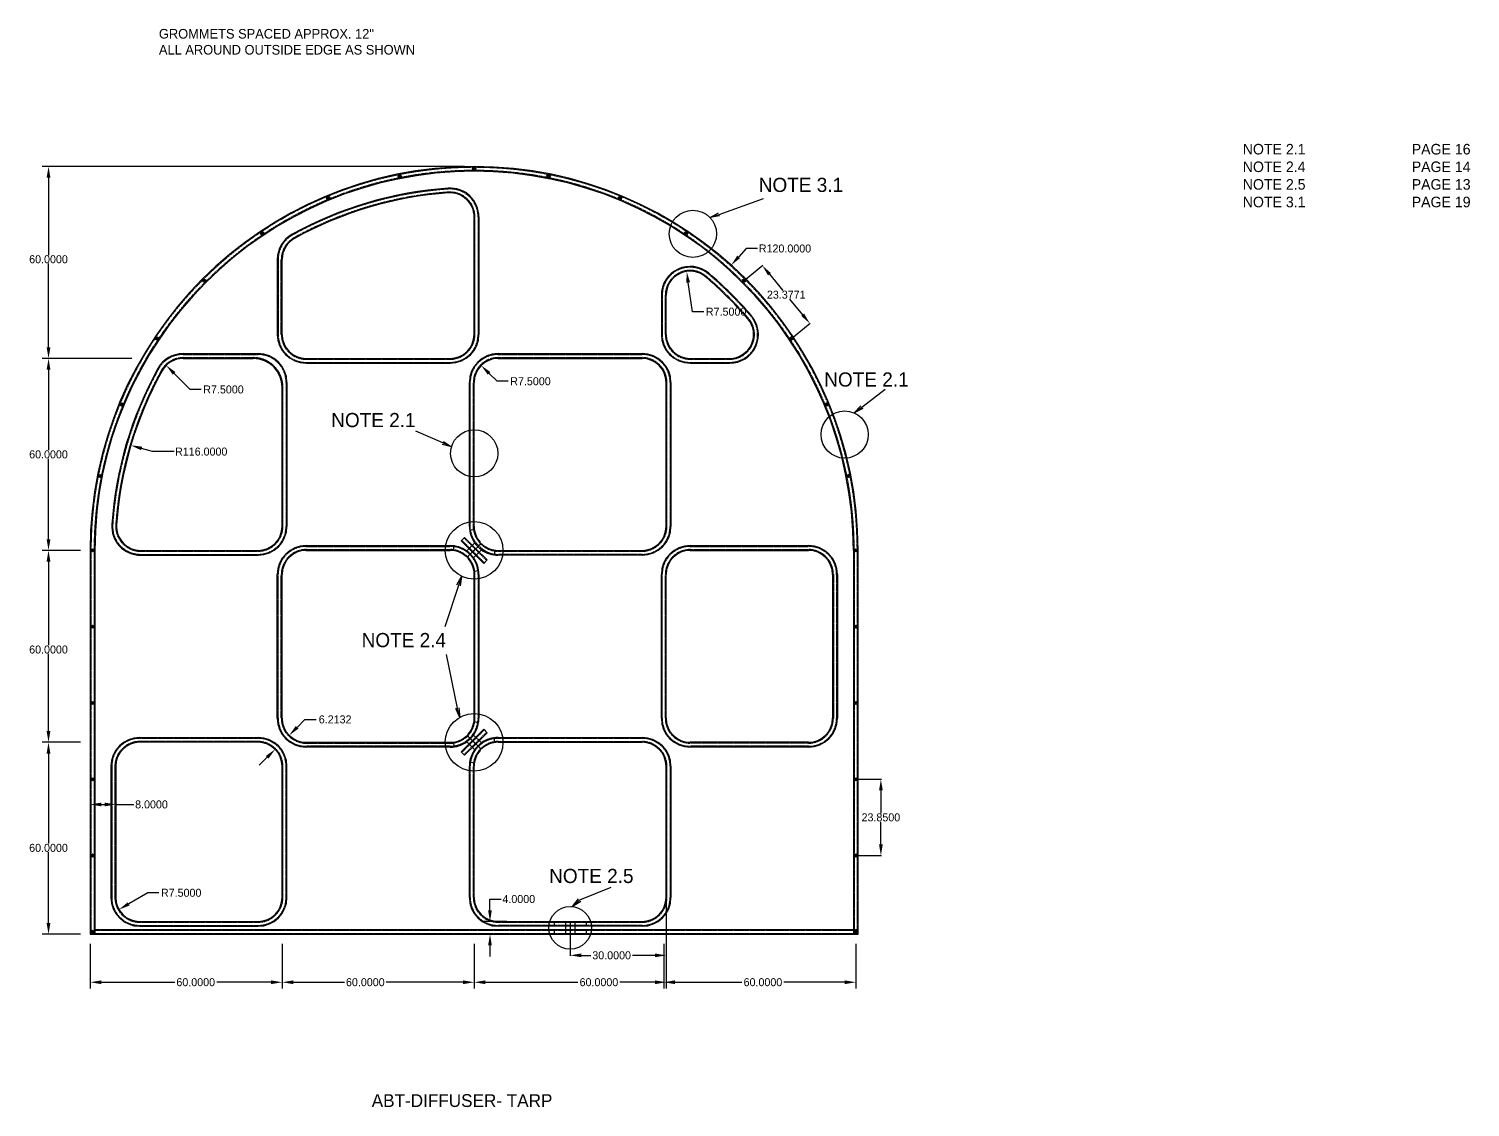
# Model space of a CAD drawing. Header units: inches. Extents: x -1914 to 19746, y -1697 to -663.
# Drawn here: x 2902.4 to 3352.8, y -1584.3 to -1247.2 of the extents above; entities that cross this region are included whole.
import ezdxf

# ---------------------------------------------------------------- set-up
doc = ezdxf.new("R2010")
doc.units = ezdxf.units.IN
doc.header["$MEASUREMENT"] = 0
doc.linetypes.add('HIDDEN', pattern=[0.375, 0.25, -0.125])
for name, color, linetype in [('DIMENSION', 7, 'Continuous'), ('GROMMET', 7, 'Continuous'), ('STECH', 7, 'HIDDEN'), ('TEXT', 7, 'Continuous'), ('Title Block', 7, 'Continuous'), ('WEBB', 5, 'Continuous')]:
    doc.layers.add(name, color=color, linetype=linetype)
doc.dimstyles.get("Standard").update_dxf_attribs({"dimtxt": 3.5, "dimasz": 3.5, "dimexe": 0.18, "dimexo": 0.0625, "dimgap": 0.09, "dimtad": 0, "dimtih": 1, "dimtoh": 1, "dimdec": 4, "dimzin": 0, "dimdsep": 46, "dimtxsty": 'Standard', "dimcen": 0.09, "dimadec": 0, "dimazin": 0, "dimtfac": 1, "dimtdec": 4, "dimtofl": 0, "dimtmove": 0, "dimatfit": 3, "dimfxl": 0, "dimtolj": 1, "dimtzin": 0, "dimarcsym": 0})

# ---------------------------------------------------------------- blocks, each defined once
blk = doc.blocks.new('*D69')
at = {"layer": 'DEFPOINTS', "color": 0}
for p in [(2908.52, -1410.28), (2921.52, -1410.28), (2921.52, -1470.28)]:
    blk.add_point(p, dxfattribs=at)
at = {"layer": 'DIMENSION', "color": 0, "lineweight": -2}
for p, q in [((2918.52, -1410.28), (2906.52, -1410.28)), ((2908.52, -1413.78), (2908.52, -1439.94)), ((2908.52, -1466.78), (2908.52, -1442.62)), ((2918.52, -1470.28), (2906.52, -1470.28))]:
    blk.add_line(p, q, dxfattribs=at)
at = {"layer": 'DIMENSION', "color": 0}
for points in [[(2907.94, -1413.78), (2909.11, -1413.78), (2908.52, -1410.28)], [(2907.94, -1466.78), (2909.11, -1466.78), (2908.52, -1470.28)]]:
    blk.add_solid(points, dxfattribs=at)
at = {"layer": 'DIMENSION', "color": 0, "insert": (2908.52, -1441.28), "char_height": 2.5, "attachment_point": 5}
blk.add_mtext('\\A1;60.0000', dxfattribs=at)
blk = doc.blocks.new('*D71')
at = {"layer": 'DEFPOINTS', "color": 0}
for p in [(2981.52, -1530.28), (3041.52, -1530.28), (3041.52, -1545.28)]:
    blk.add_point(p, dxfattribs=at)
at = {"layer": 'DIMENSION', "color": 0, "lineweight": -2}
for p, q in [((2981.52, -1533.28), (2981.52, -1547.28)), ((3041.52, -1533.28), (3041.52, -1547.28)), ((2985.02, -1545.28), (3000.97, -1545.28)), ((3038.02, -1545.28), (3014.07, -1545.28))]:
    blk.add_line(p, q, dxfattribs=at)
at = {"layer": 'DIMENSION', "color": 0}
for points in [[(2985.02, -1544.69), (2985.02, -1545.86), (2981.52, -1545.28)], [(3038.02, -1544.69), (3038.02, -1545.86), (3041.52, -1545.28)]]:
    blk.add_solid(points, dxfattribs=at)
at = {"layer": 'DIMENSION', "color": 0, "insert": (3007.52, -1545.28), "char_height": 2.5, "attachment_point": 5}
blk.add_mtext('\\A1;60.0000', dxfattribs=at)
blk = doc.blocks.new('*D73')
at = {"layer": 'DEFPOINTS', "color": 0}
for p in [(2908.52, -1470.28), (2921.52, -1470.28), (2921.52, -1530.28)]:
    blk.add_point(p, dxfattribs=at)
at = {"layer": 'DIMENSION', "color": 0, "lineweight": -2}
for p, q in [((2918.52, -1470.28), (2906.52, -1470.28)), ((2908.52, -1473.78), (2908.52, -1501.94)), ((2908.52, -1526.78), (2908.52, -1504.62)), ((2918.52, -1530.28), (2906.52, -1530.28))]:
    blk.add_line(p, q, dxfattribs=at)
at = {"layer": 'DIMENSION', "color": 0}
for points in [[(2907.94, -1473.78), (2909.11, -1473.78), (2908.52, -1470.28)], [(2907.94, -1526.78), (2909.11, -1526.78), (2908.52, -1530.28)]]:
    blk.add_solid(points, dxfattribs=at)
at = {"layer": 'DIMENSION', "color": 0, "insert": (2908.52, -1503.28), "char_height": 2.5, "attachment_point": 5}
blk.add_mtext('\\A1;60.0000', dxfattribs=at)
blk = doc.blocks.new('*D74')
at = {"layer": 'DEFPOINTS', "color": 0}
for p in [(2921.52, -1530.28), (2981.52, -1530.28), (2981.52, -1545.28)]:
    blk.add_point(p, dxfattribs=at)
at = {"layer": 'DIMENSION', "color": 0, "lineweight": -2}
for p, q in [((2921.52, -1533.28), (2921.52, -1547.28)), ((2981.52, -1533.28), (2981.52, -1547.28)), ((2925.02, -1545.28), (2947.97, -1545.28)), ((2978.02, -1545.28), (2961.07, -1545.28))]:
    blk.add_line(p, q, dxfattribs=at)
at = {"layer": 'DIMENSION', "color": 0}
for points in [[(2925.02, -1544.69), (2925.02, -1545.86), (2921.52, -1545.28)], [(2978.02, -1544.69), (2978.02, -1545.86), (2981.52, -1545.28)]]:
    blk.add_solid(points, dxfattribs=at)
at = {"layer": 'DIMENSION', "color": 0, "insert": (2954.52, -1545.28), "char_height": 2.5, "attachment_point": 5}
blk.add_mtext('\\A1;60.0000', dxfattribs=at)
blk = doc.blocks.new('*D75')
at = {"layer": 'DEFPOINTS', "color": 0}
for p in [(2937.02, -1518.78), (2930.54, -1522.55)]:
    blk.add_point(p, dxfattribs=at)
at = {"layer": 'DIMENSION', "color": 0, "lineweight": -2}
for p, q in [((2939.52, -1517.32), (2933.57, -1520.79)), ((2943.02, -1517.32), (2939.52, -1517.32))]:
    blk.add_line(p, q, dxfattribs=at)
at = {"layer": 'DIMENSION', "color": 0}
blk.add_solid([(2933.27, -1520.29), (2933.86, -1521.3), (2930.54, -1522.55)], dxfattribs=at)
at = {"layer": 'DIMENSION', "color": 0, "insert": (2949.98, -1517.32), "char_height": 2.5, "attachment_point": 5}
blk.add_mtext('\\A1;R7.5000', dxfattribs=at)
blk = doc.blocks.new('*D76')
at = {"layer": 'DEFPOINTS', "color": 0}
for p in [(2921.52, -1489.7), (2929.52, -1489.7), (2929.52, -1489.7)]:
    blk.add_point(p, dxfattribs=at)
at = {"layer": 'DIMENSION', "color": 0, "lineweight": -2}
for p, q in [((2921.52, -1486.7), (2921.52, -1487.7)), ((2925.02, -1489.7), (2926.02, -1489.7)), ((2929.52, -1486.7), (2929.52, -1487.7)), ((2929.52, -1489.7), (2935.19, -1489.7))]:
    blk.add_line(p, q, dxfattribs=at)
at = {"layer": 'DIMENSION', "color": 0}
for points in [[(2925.02, -1489.12), (2925.02, -1490.29), (2921.52, -1489.7)], [(2926.02, -1489.12), (2926.02, -1490.29), (2929.52, -1489.7)]]:
    blk.add_solid(points, dxfattribs=at)
at = {"layer": 'DIMENSION', "color": 0, "insert": (2940.7, -1489.7), "char_height": 2.5, "attachment_point": 5}
blk.add_mtext('\\A1;8.0000', dxfattribs=at)
blk = doc.blocks.new('*D78')
at = {"layer": 'DEFPOINTS', "color": 0}
for p in [(3100.77, -1530.28), (3160.77, -1530.28), (3160.77, -1545.28)]:
    blk.add_point(p, dxfattribs=at)
at = {"layer": 'DIMENSION', "color": 0, "lineweight": -2}
for p, q in [((3100.77, -1533.28), (3100.77, -1547.28)), ((3160.77, -1533.28), (3160.77, -1547.28)), ((3104.27, -1545.28), (3125.22, -1545.28)), ((3157.27, -1545.28), (3138.32, -1545.28))]:
    blk.add_line(p, q, dxfattribs=at)
at = {"layer": 'DIMENSION', "color": 0}
for points in [[(3104.27, -1544.69), (3104.27, -1545.86), (3100.77, -1545.28)], [(3157.27, -1544.69), (3157.27, -1545.86), (3160.77, -1545.28)]]:
    blk.add_solid(points, dxfattribs=at)
at = {"layer": 'DIMENSION', "color": 0, "insert": (3131.77, -1545.28), "char_height": 2.5, "attachment_point": 5}
blk.add_mtext('\\A1;60.0000', dxfattribs=at)
blk = doc.blocks.new('*D79')
at = {"layer": 'DEFPOINTS', "color": 0}
for p in [(3054.75, -1526.28), (3046.48, -1530.28), (3054.75, -1530.28)]:
    blk.add_point(p, dxfattribs=at)
at = {"layer": 'DIMENSION', "color": 0, "lineweight": -2}
for p, q in [((3046.48, -1522.78), (3046.48, -1519.28)), ((3046.48, -1519.28), (3049.98, -1519.28)), ((3051.75, -1526.28), (3044.48, -1526.28)), ((3051.75, -1530.28), (3044.48, -1530.28)), ((3046.48, -1533.78), (3046.48, -1537.28))]:
    blk.add_line(p, q, dxfattribs=at)
at = {"layer": 'DIMENSION', "color": 0}
for points in [[(3045.89, -1522.78), (3047.06, -1522.78), (3046.48, -1526.28)], [(3045.89, -1533.78), (3047.06, -1533.78), (3046.48, -1530.28)]]:
    blk.add_solid(points, dxfattribs=at)
at = {"layer": 'DIMENSION', "color": 0, "insert": (3055.48, -1519.28), "char_height": 2.5, "attachment_point": 5}
blk.add_mtext('\\A1;4.0000', dxfattribs=at)
blk = doc.blocks.new('*D80')
at = {"layer": 'DEFPOINTS', "color": 0}
for p in [(3041.52, -1530.28), (3101.52, -1530.28), (3101.52, -1545.28)]:
    blk.add_point(p, dxfattribs=at)
at = {"layer": 'DIMENSION', "color": 0, "lineweight": -2}
for p, q in [((3041.52, -1533.28), (3041.52, -1547.28)), ((3101.52, -1533.28), (3101.52, -1547.28)), ((3045.02, -1545.28), (3073.97, -1545.28)), ((3098.02, -1545.28), (3087.07, -1545.28))]:
    blk.add_line(p, q, dxfattribs=at)
at = {"layer": 'DIMENSION', "color": 0}
for points in [[(3045.02, -1544.69), (3045.02, -1545.86), (3041.52, -1545.28)], [(3098.02, -1544.69), (3098.02, -1545.86), (3101.52, -1545.28)]]:
    blk.add_solid(points, dxfattribs=at)
at = {"layer": 'DIMENSION', "color": 0, "insert": (3080.52, -1545.28), "char_height": 2.5, "attachment_point": 5}
blk.add_mtext('\\A1;60.0000', dxfattribs=at)
blk = doc.blocks.new('*D81')
at = {"layer": 'DEFPOINTS', "color": 0}
for p in [(2908.52, -1290.28), (3041.52, -1290.28), (2937.6, -1350.28)]:
    blk.add_point(p, dxfattribs=at)
at = {"layer": 'DIMENSION', "color": 0, "lineweight": -2}
for p, q in [((3038.52, -1290.28), (2906.52, -1290.28)), ((2908.52, -1293.78), (2908.52, -1317.94)), ((2908.52, -1346.78), (2908.52, -1320.62)), ((2934.6, -1350.28), (2906.52, -1350.28))]:
    blk.add_line(p, q, dxfattribs=at)
at = {"layer": 'DIMENSION', "color": 0}
for points in [[(2907.94, -1293.78), (2909.11, -1293.78), (2908.52, -1290.28)], [(2907.94, -1346.78), (2909.11, -1346.78), (2908.52, -1350.28)]]:
    blk.add_solid(points, dxfattribs=at)
at = {"layer": 'DIMENSION', "color": 0, "insert": (2908.52, -1319.28), "char_height": 2.5, "attachment_point": 5}
blk.add_mtext('\\A1;60.0000', dxfattribs=at)
blk = doc.blocks.new('*D82')
at = {"layer": 'DEFPOINTS', "color": 0}
for p in [(2908.52, -1350.28), (2937.6, -1350.28), (2921.52, -1410.28)]:
    blk.add_point(p, dxfattribs=at)
at = {"layer": 'DIMENSION', "color": 0, "lineweight": -2}
for p, q in [((2934.6, -1350.28), (2906.52, -1350.28)), ((2908.52, -1353.78), (2908.52, -1378.94)), ((2908.52, -1406.78), (2908.52, -1381.62)), ((2918.52, -1410.28), (2906.52, -1410.28))]:
    blk.add_line(p, q, dxfattribs=at)
at = {"layer": 'DIMENSION', "color": 0}
for points in [[(2907.94, -1353.78), (2909.11, -1353.78), (2908.52, -1350.28)], [(2907.94, -1406.78), (2909.11, -1406.78), (2908.52, -1410.28)]]:
    blk.add_solid(points, dxfattribs=at)
at = {"layer": 'DIMENSION', "color": 0, "insert": (2908.52, -1380.28), "char_height": 2.5, "attachment_point": 5}
blk.add_mtext('\\A1;60.0000', dxfattribs=at)
blk = doc.blocks.new('*D83')
at = {"layer": 'DEFPOINTS', "color": 0}
for p in [(2945.3, -1352.44), (2950.57, -1357.78)]:
    blk.add_point(p, dxfattribs=at)
at = {"layer": 'DIMENSION', "color": 0, "lineweight": -2}
for p, q in [((2952.74, -1359.98), (2947.76, -1354.93)), ((2956.24, -1359.98), (2952.74, -1359.98))]:
    blk.add_line(p, q, dxfattribs=at)
at = {"layer": 'DIMENSION', "color": 0}
blk.add_solid([(2948.18, -1354.52), (2947.35, -1355.34), (2945.3, -1352.44)], dxfattribs=at)
at = {"layer": 'DIMENSION', "color": 0, "insert": (2963.2, -1359.98), "char_height": 2.5, "attachment_point": 5}
blk.add_mtext('\\A1;R7.5000', dxfattribs=at)
blk = doc.blocks.new('*D84')
at = {"layer": 'DEFPOINTS', "color": 0}
for p in [(3107.92, -1323.08), (3109.02, -1330.5)]:
    blk.add_point(p, dxfattribs=at)
at = {"layer": 'DIMENSION', "color": 0, "lineweight": -2}
for p, q in [((3109.79, -1335.67), (3108.44, -1326.55)), ((3113.29, -1335.67), (3109.79, -1335.67))]:
    blk.add_line(p, q, dxfattribs=at)
at = {"layer": 'DIMENSION', "color": 0}
blk.add_solid([(3109.01, -1326.46), (3107.86, -1326.63), (3107.92, -1323.08)], dxfattribs=at)
at = {"layer": 'DIMENSION', "color": 0, "insert": (3120.26, -1335.67), "char_height": 2.5, "attachment_point": 5}
blk.add_mtext('\\A1;R7.5000', dxfattribs=at)
blk = doc.blocks.new('*D61')
at = {"layer": 'DEFPOINTS', "color": 0}
for p in [(3121.84, -1321.12), (3041.52, -1410.28)]:
    blk.add_point(p, dxfattribs=at)
at = {"layer": 'DIMENSION', "color": 0, "lineweight": -2}
for p, q in [((3126.53, -1315.92), (3124.19, -1318.52)), ((3130.03, -1315.92), (3126.53, -1315.92)), ((3041.43, -1410.28), (3041.61, -1410.28)), ((3041.52, -1410.37), (3041.52, -1410.19))]:
    blk.add_line(p, q, dxfattribs=at)
at = {"layer": 'DIMENSION', "color": 0}
blk.add_solid([(3123.75, -1318.13), (3124.62, -1318.91), (3121.84, -1321.12)], dxfattribs=at)
at = {"layer": 'DIMENSION', "color": 0, "insert": (3138.66, -1315.92), "char_height": 2.5, "attachment_point": 5}
blk.add_mtext('\\A1;R120.0000', dxfattribs=at)
blk = doc.blocks.new('_OPEN')
at = {"color": 0, "linetype": 'ByBlock'}
for p, q in [((-1, 0.17), (0, 0)), ((0, 0), (-1, -0.17)), ((0, 0), (-1, 0))]:
    blk.add_line(p, q, dxfattribs=at)
blk = doc.blocks.new('*D63')
at = {"layer": 'DEFPOINTS', "color": 0}
for p in [(3043.72, -1352.47), (3049.02, -1357.78)]:
    blk.add_point(p, dxfattribs=at)
at = {"layer": 'TEXT', "color": 0, "lineweight": -2}
for p, q in [((3048.67, -1357.42), (3046.19, -1354.95)), ((3052.17, -1357.42), (3048.67, -1357.42))]:
    blk.add_line(p, q, dxfattribs=at)
at = {"layer": 'TEXT', "color": 0}
blk.add_solid([(3046.61, -1354.54), (3045.78, -1355.36), (3043.72, -1352.47)], dxfattribs=at)
at = {"layer": 'TEXT', "color": 0, "insert": (3059.13, -1357.42), "char_height": 2.5, "attachment_point": 5}
blk.add_mtext('\\A1;R7.5000', dxfattribs=at)
blk = doc.blocks.new('*D65')
at = {"layer": 'DEFPOINTS', "color": 0}
for p in [(3101.52, -1505.87), (3071.52, -1529.55), (3071.52, -1536.87)]:
    blk.add_point(p, dxfattribs=at)
at = {"layer": 'TEXT', "color": 0, "lineweight": -2}
for p, q in [((3101.52, -1505.93), (3101.52, -1537.05)), ((3071.52, -1529.61), (3071.52, -1537.05)), ((3075.02, -1536.87), (3077.94, -1536.87)), ((3098.02, -1536.87), (3091.04, -1536.87))]:
    blk.add_line(p, q, dxfattribs=at)
at = {"layer": 'TEXT', "color": 0}
for points in [[(3075.02, -1536.28), (3075.02, -1537.45), (3071.52, -1536.87)], [(3098.02, -1536.28), (3098.02, -1537.45), (3101.52, -1536.87)]]:
    blk.add_solid(points, dxfattribs=at)
at = {"layer": 'TEXT', "color": 0, "insert": (3084.49, -1536.87), "char_height": 2.5, "attachment_point": 5}
blk.add_mtext('\\A1;30.0000', dxfattribs=at)
blk = doc.blocks.new('*D113')
at = {"layer": 'DEFPOINTS', "color": 0}
for p in [(3160.77, -1481.83), (3160.77, -1505.68), (3168.63, -1505.68)]:
    blk.add_point(p, dxfattribs=at)
at = {"layer": 'DIMENSION', "color": 0, "lineweight": -2}
for p, q in [((3160.84, -1481.83), (3168.81, -1481.83)), ((3168.63, -1485.33), (3168.63, -1492.41)), ((3168.63, -1502.18), (3168.63, -1495.09)), ((3160.84, -1505.68), (3168.81, -1505.68))]:
    blk.add_line(p, q, dxfattribs=at)
at = {"layer": 'DIMENSION', "color": 0}
for points in [[(3168.05, -1485.33), (3169.22, -1485.33), (3168.63, -1481.83)], [(3168.05, -1502.18), (3169.22, -1502.18), (3168.63, -1505.68)]]:
    blk.add_solid(points, dxfattribs=at)
at = {"layer": 'DIMENSION', "color": 0, "insert": (3168.63, -1493.75), "char_height": 2.5, "attachment_point": 5}
blk.add_mtext('\\A1;23.8500', dxfattribs=at)
blk = doc.blocks.new('*D114')
at = {"layer": 'DEFPOINTS', "color": 0}
for p in [(3125.85, -1325.95), (3146.41, -1339.32), (3140.68, -1344.03)]:
    blk.add_point(p, dxfattribs=at)
at = {"layer": 'DIMENSION', "color": 0, "lineweight": -2}
for p, q in [((3125.89, -1325.92), (3131.72, -1321.13)), ((3133.8, -1323.95), (3137.96, -1329.02)), ((3144.19, -1336.61), (3140.16, -1331.7)), ((3140.72, -1343.99), (3146.55, -1339.2))]:
    blk.add_line(p, q, dxfattribs=at)
at = {"layer": 'DIMENSION', "color": 0}
for points in [[(3134.25, -1323.58), (3133.35, -1324.32), (3131.58, -1321.25)], [(3144.64, -1336.24), (3143.74, -1336.98), (3146.41, -1339.32)]]:
    blk.add_solid(points, dxfattribs=at)
at = {"layer": 'DIMENSION', "color": 0, "insert": (3139.06, -1330.36), "char_height": 2.5, "attachment_point": 5}
blk.add_mtext('\\A1;23.3771', dxfattribs=at)
blk = doc.blocks.new('*D121')
at = {"layer": 'DEFPOINTS', "color": 0}
for p in [(2983.72, -1468.08), (2983.72, -1468.08), (2979.33, -1472.47)]:
    blk.add_point(p, dxfattribs=at)
at = {"layer": 'TEXT', "color": 0, "lineweight": -2}
for p, q in [((2986.19, -1465.61), (2988.67, -1463.13)), ((2988.67, -1463.13), (2992.17, -1463.13)), ((2983.68, -1468.04), (2983.59, -1467.95)), ((2979.37, -1472.52), (2979.45, -1472.6)), ((2976.85, -1474.95), (2974.38, -1477.42))]:
    blk.add_line(p, q, dxfattribs=at)
at = {"layer": 'TEXT', "color": 0}
for points in [[(2985.78, -1465.19), (2986.61, -1466.02), (2983.72, -1468.08)], [(2976.44, -1474.54), (2977.26, -1475.36), (2979.33, -1472.47)]]:
    blk.add_solid(points, dxfattribs=at)
at = {"layer": 'TEXT', "color": 0, "insert": (2998.09, -1463.13), "char_height": 2.5, "attachment_point": 5}
blk.add_mtext('\\A1;6.2132', dxfattribs=at)
blk = doc.blocks.new('*D122')
at = {"layer": 'DEFPOINTS', "color": 0}
for p in [(2934.27, -1377.43), (3045.52, -1410.28)]:
    blk.add_point(p, dxfattribs=at)
at = {"layer": 'TEXT', "color": 0, "lineweight": -2}
for p, q in [((2940.99, -1379.41), (2937.63, -1378.42)), ((2947.82, -1379.41), (2940.99, -1379.41))]:
    blk.add_line(p, q, dxfattribs=at)
at = {"layer": 'TEXT', "color": 0}
blk.add_solid([(2937.79, -1377.86), (2937.46, -1378.98), (2934.27, -1377.43)], dxfattribs=at)
at = {"layer": 'TEXT', "color": 0, "insert": (2956.24, -1379.41), "char_height": 2.5, "attachment_point": 5}
blk.add_mtext('\\A1;R116.0000', dxfattribs=at)

msp = doc.modelspace()

# ---------------------------------------------------------------- linework, layer by layer
at = {"layer": 'GROMMET'}
for centre, radius in [((3041.52304, -1291.02738), 0.5), ((3041.52304, -1291.02738), 0.25), ((3018.25852, -1293.31873), 0.5), ((3018.25852, -1293.31873), 0.25), ((3064.78756, -1293.31873), 0.5), ((3064.78756, -1293.31873), 0.25), ((2995.88804, -1300.10474), 0.5), ((2995.88804, -1300.10474), 0.25), ((3087.15804, -1300.10474), 0.5), ((3087.15804, -1300.10474), 0.25), ((2975.27129, -1311.12463), 0.5), ((3107.77479, -1311.12463), 0.5), ((2975.27129, -1311.12463), 0.25), ((3107.77479, -1311.12463), 0.25), ((2957.20055, -1325.95489), 0.5), ((2957.20055, -1325.95489), 0.25), ((3125.84552, -1325.95489), 0.5), ((3125.84552, -1325.95489), 0.25), ((2942.37029, -1344.02563), 0.5), ((2942.37029, -1344.02563), 0.25), ((3140.67579, -1344.02563), 0.5), ((3140.67579, -1344.02563), 0.25), ((2931.3504, -1364.64238), 0.5), ((2931.3504, -1364.64238), 0.25), ((3151.69567, -1364.64238), 0.5), ((3151.69567, -1364.64238), 0.25), ((2924.56439, -1387.01286), 0.5), ((2924.56439, -1387.01286), 0.25), ((3158.48168, -1387.01286), 0.5), ((3158.48168, -1387.01286), 0.25), ((2922.27304, -1410.27738), 0.5), ((2922.27304, -1410.27738), 0.25), ((2922.27304, -1410.27738), 0.25), ((3160.77304, -1410.27738), 0.5), ((3160.77304, -1410.27738), 0.25), ((2922.27304, -1434.12738), 0.5), ((2922.27304, -1434.12738), 0.25), ((3160.77304, -1434.12738), 0.5), ((3160.77304, -1434.12738), 0.25), ((2922.27304, -1457.97738), 0.5), ((2922.27304, -1457.97738), 0.25), ((3160.77304, -1457.97738), 0.5), ((3160.77304, -1457.97738), 0.25), ((2922.27304, -1481.82738), 0.5), ((2922.27304, -1481.82738), 0.25), ((3160.77304, -1481.82738), 0.5), ((3160.77304, -1481.82738), 0.25), ((2922.27304, -1505.67738), 0.5), ((2922.27304, -1505.67738), 0.25), ((3160.77304, -1505.67738), 0.5), ((3160.77304, -1505.67738), 0.25), ((2922.27304, -1529.52738), 0.5), ((2922.27304, -1529.52738), 0.25), ((3160.77304, -1529.52738), 0.5), ((3160.77304, -1529.52738), 0.5), ((3160.77304, -1529.52738), 0.25)]:
    msp.add_circle(centre, radius, dxfattribs=at)
at = {"layer": 'STECH', "ltscale": 0.035}
for p, q in [((3041.77304, -1342.77738), (3041.77304, -1306.0369)), ((3042.77304, -1306.0369), (3042.77304, -1342.77738)), ((2980.27304, -1319.32476), (2980.27304, -1342.77738)), ((2981.27304, -1342.77738), (2981.27304, -1319.32476)), ((3100.27304, -1330.50264), (3100.27304, -1342.77738)), ((3101.27304, -1342.77738), (3101.27304, -1330.50264)), ((2950.57042, -1349.02738), (2974.02304, -1349.02738)), ((2950.57042, -1350.02738), (2972.52304, -1350.02738)), ((2989.02304, -1350.52738), (3034.02304, -1350.52738)), ((3049.02304, -1349.02738), (3094.02304, -1349.02738)), ((3049.02304, -1350.02738), (3094.02304, -1350.02738)), ((3109.02304, -1350.52738), (3121.36373, -1350.52738)), ((2989.02304, -1351.52738), (3034.02304, -1351.52738)), ((3109.02304, -1351.52738), (3121.36373, -1351.52738)), ((2981.77304, -1402.77738), (2981.77304, -1359.27738)), ((2982.77304, -1357.77738), (2982.77304, -1402.77738)), ((3040.27304, -1404.00613), (3040.27304, -1357.77738)), ((3041.27304, -1403.82874), (3041.27304, -1357.77738)), ((3101.77304, -1402.77738), (3101.77304, -1357.77738)), ((3102.77304, -1357.77738), (3102.77304, -1402.77738)), ((2989.02304, -1409.02738), (3034.02304, -1409.02738)), ((3041.16955, -1410.63099), (3037.6353, -1407.09418)), ((3041.87653, -1409.92376), (3038.34228, -1406.38694)), ((3109.02304, -1409.02738), (3146.02304, -1409.02738)), ((2921.77304, -1410.27738), (2921.77304, -1530.27738)), ((2922.77304, -1410.27738), (2922.77304, -1530.27738)), ((2937.28256, -1410.52738), (2974.02304, -1410.52738)), ((2937.28256, -1411.52738), (2974.02304, -1411.52738)), ((2989.02304, -1410.02738), (3034.02304, -1410.02738)), ((3041.16942, -1410.63087), (3044.70624, -1414.16512)), ((3041.87665, -1409.92389), (3045.41347, -1413.45814)), ((3049.02304, -1410.52738), (3094.02304, -1410.52738)), ((3094.02304, -1411.52738), (3049.02304, -1411.52738)), ((3109.02304, -1410.02738), (3146.02304, -1410.02738)), ((3160.27304, -1410.27738), (3160.27304, -1530.27738)), ((3161.27304, -1530.27738), (3161.27304, -1410.27738)), ((2980.27304, -1462.77738), (2980.27304, -1417.77738)), ((2981.27304, -1462.77738), (2981.27304, -1417.77738)), ((3041.77304, -1462.77738), (3041.77304, -1417.77738)), ((3042.77304, -1417.77738), (3042.77304, -1462.77738)), ((3100.27304, -1462.77738), (3100.27304, -1417.77738)), ((3101.27304, -1462.77738), (3101.27304, -1417.77738)), ((3153.77304, -1417.77738), (3153.77304, -1462.77738)), ((3154.77304, -1417.77738), (3154.77304, -1462.77738)), ((3041.16955, -1469.92376), (3044.7038, -1466.38694)), ((3041.87653, -1470.63099), (3045.41078, -1467.09418)), ((2937.02304, -1469.02738), (2974.02304, -1469.02738)), ((2974.02304, -1470.02738), (2937.02304, -1470.02738)), ((2989.02304, -1470.52738), (3034.02304, -1470.52738)), ((3034.02304, -1471.52738), (2989.02304, -1471.52738)), ((3041.16942, -1469.92389), (3037.6326, -1473.45814)), ((3041.87665, -1470.63087), (3038.33984, -1474.16512)), ((3049.02304, -1469.02738), (3094.02304, -1469.02738)), ((3049.02304, -1470.02738), (3094.02304, -1470.02738)), ((3146.02304, -1470.52738), (3109.02304, -1470.52738)), ((3146.02304, -1471.52738), (3109.02304, -1471.52738)), ((2928.27304, -1477.77738), (2928.27304, -1518.77738)), ((2929.27304, -1477.77738), (2929.27304, -1518.77738)), ((2981.77304, -1518.77738), (2981.77304, -1477.77738)), ((2982.77304, -1518.77738), (2982.77304, -1477.77738)), ((3040.27304, -1518.77738), (3040.27304, -1477.77738)), ((3041.27304, -1518.77738), (3041.27304, -1477.77738)), ((3101.77304, -1518.77738), (3101.77304, -1477.77738)), ((3102.77304, -1477.77738), (3102.77304, -1518.77738)), ((2937.02304, -1526.52738), (2974.02304, -1526.52738)), ((3049.02304, -1526.52738), (3094.02304, -1526.52738)), ((2921.52304, -1530.02738), (3041.52304, -1530.02738)), ((2923.02304, -1529.02738), (3041.52304, -1529.02738)), ((2937.02304, -1527.52738), (2974.02304, -1527.52738)), ((3041.52304, -1529.02738), (3161.52304, -1529.02738)), ((3041.52304, -1530.02738), (3161.52304, -1530.02738)), ((3094.02304, -1527.52738), (3049.02304, -1527.52738))]:
    msp.add_line(p, q, dxfattribs=at)
for centre, radius, start, end in [((3041.52304, -1410.27738), 119.75, 0, 180), ((3041.52304, -1410.27738), 118.75, 0, 180), ((3041.52304, -1414.27738), 117.25, 93.9636986, 118.9385277), ((3041.52304, -1414.27738), 116.25, 93.9636986, 118.9385277), ((3034.02304, -1306.0369), 8.75, 0, 93.9636986), ((3034.02304, -1306.0369), 7.75, 0, 93.9636986), ((2989.02304, -1319.32476), 8.75, 118.9385277, 180), ((2989.02304, -1319.32476), 7.75, 118.9385277, 180), ((3109.02304, -1330.50264), 8.75, 49.7542008, 180), ((3109.02304, -1330.50264), 7.75, 49.7542008, 180), ((3038.92466, -1413.3185), 117.25, 40.5528056, 49.7542008), ((3038.92466, -1413.3185), 116.25, 40.5528056, 49.7542008), ((3121.36373, -1342.77738), 8.75, 270, 40.5528056), ((3121.36373, -1342.77738), 7.75, 270, 40.5528056), ((2989.02304, -1342.77738), 8.75, 180, 270), ((2989.02304, -1342.77738), 7.75, 180, 270), ((3034.02304, -1342.77738), 8.75, 270, 0), ((3034.02304, -1342.77738), 7.75, 270, 0), ((3109.02304, -1342.77738), 8.75, 180, 270), ((3109.02304, -1342.77738), 7.75, 180, 270), ((2950.57042, -1357.77738), 8.75, 90, 151.0614723), ((2950.57042, -1357.77738), 7.75, 90, 151.0614723), ((2972.52304, -1359.27738), 9.25, 0, 90), ((2974.02304, -1357.77738), 8.75, 0, 90), ((3049.02304, -1357.77738), 8.75, 90, 180), ((3049.02304, -1357.77738), 7.75, 90, 180), ((3094.02304, -1357.77738), 8.75, 0, 90), ((3094.02304, -1357.77738), 7.75, 0, 90), ((3045.52304, -1410.27738), 117.25, 151.0614723, 176.0363014), ((3045.52304, -1410.27738), 116.25, 151.0614723, 176.0363014), ((2937.28256, -1402.77738), 8.75, 176.0363014, 270), ((2937.28256, -1402.77738), 7.75, 176.0363014, 270), ((2974.02304, -1402.77738), 7.75, 270, 0), ((2974.02304, -1402.77738), 8.75, 270, 0), ((3047.79022, -1402.9839), 7.5, 187.7113981, 230.5802218), ((3048.77647, -1402.81868), 7.5, 187.7113981, 225.4483239), ((3094.02304, -1402.77738), 8.75, 270, 0), ((3094.02304, -1402.77738), 7.75, 270, 0), ((2989.02304, -1417.77738), 8.75, 90, 180), ((3034.02304, -1417.77738), 8.75, 82.0336461, 90), ((3034.02304, -1417.77738), 8.75, 45, 82.0336461), ((3048.81651, -1404.0102), 7.5, 219.4197782, 262.2886019), ((3048.98173, -1403.02394), 7.5, 224.5516761, 262.2886019), ((3109.02304, -1417.77738), 8.75, 90, 180), ((3146.02304, -1417.77738), 8.75, 0, 90), ((2989.02304, -1417.77738), 7.75, 90, 180), ((3034.02304, -1417.77738), 7.75, 82.2243965, 90), ((3034.02304, -1417.77738), 7.75, 45.4320767, 82.2243965), ((3034.02304, -1417.77738), 7.75, 7.7756035, 44.5679233), ((3034.02304, -1417.77738), 8.75, 7.9663539, 45), ((3049.02304, -1402.77738), 8.75, 262.1064583, 270), ((3049.02304, -1402.77738), 7.75, 262.2474717, 270), ((3109.02304, -1417.77738), 7.75, 90, 180), ((3146.02304, -1417.77738), 7.75, 0, 90), ((3034.02304, -1417.77738), 7.75, 0, 7.7756035), ((3034.02304, -1417.77738), 8.75, 0, 7.9663539), ((2989.02304, -1462.77738), 8.75, 180, 270), ((2989.02304, -1462.77738), 7.75, 180, 270), ((3034.02304, -1462.77738), 7.75, 352.2305622, 0), ((3034.02304, -1462.77738), 8.75, 352.0315818, 0), ((3109.02304, -1462.77738), 8.75, 180, 270), ((3109.02304, -1462.77738), 7.75, 180, 270), ((3146.02304, -1462.77738), 8.75, 270, 0), ((3146.02304, -1462.77738), 7.75, 270, 0), ((3032.95663, -1462.41361), 8.85832, 318.0661032, 350.8316767), ((3033.4155, -1462.37068), 9.41291, 315.8644474, 350.092297), ((2937.02304, -1477.77738), 8.75, 90, 180), ((2937.02304, -1477.77738), 7.75, 90, 180), ((2974.02304, -1477.77738), 8.75, 0, 90), ((2974.02304, -1477.77738), 7.75, 0, 90), ((3034.02304, -1462.77738), 7.75, 270, 277.7041537), ((3034.02304, -1462.77738), 8.75, 270, 277.9734504), ((3033.64976, -1461.68011), 8.89029, 279.1971991, 311.5502), ((3033.61634, -1462.16984), 9.41291, 279.907703, 314.1355526), ((3049.02304, -1477.77738), 8.75, 144.5940682, 180), ((3049.02304, -1477.77738), 8.75, 135, 172.0336461), ((3049.02304, -1477.77738), 7.75, 138.5833217, 180), ((3049.02304, -1477.77738), 7.75, 135.4320767, 172.2243965), ((3049.02304, -1477.77738), 8.75, 97.9663539, 135), ((3049.02304, -1477.77738), 7.75, 97.7756035, 134.5679233), ((3049.02304, -1477.77738), 8.75, 90, 97.9663539), ((3049.02304, -1477.77738), 7.75, 90, 97.7756035), ((3094.02304, -1477.77738), 8.75, 0, 90), ((3094.02304, -1477.77738), 7.75, 0, 90), ((2937.02304, -1518.77738), 8.75, 180, 270), ((2937.02304, -1518.77738), 7.75, 180, 270), ((2974.02304, -1518.77738), 8.75, 270, 0), ((2974.02304, -1518.77738), 7.75, 270, 0), ((3049.02304, -1518.77738), 8.75, 180, 270), ((3049.02304, -1518.77738), 7.75, 180, 270), ((3094.02304, -1518.77738), 8.75, 270, 0), ((3094.02304, -1518.77738), 7.75, 270, 0)]:
    msp.add_arc(centre, radius, start, end, dxfattribs=at)
at = {"layer": 'TEXT'}
for p, q in [((3162.67831, -1365.50083), (3169.96181, -1359.90172)), ((3031.72065, -1376.67032), (3023.28937, -1373.02166))]:
    msp.add_line(p, q, dxfattribs=at)
at = {"layer": 'TEXT', "ltscale": 0.015}
msp.add_line((3084.24653, -1515.6362), (3074.47286, -1519.63091), dxfattribs=at)
at = {"layer": 'Title Block'}
for p, q in [((3118.06691, -1305.24805), (3131.91873, -1300.32429)), ((3032.73603, -1442.87109), (3036.25083, -1459.58169))]:
    msp.add_line(p, q, dxfattribs=at)
at = {"layer": 'Title Block', "ltscale": 0.8}
msp.add_line((3036.63251, -1421.23828), (3032.37531, -1434.22148), dxfattribs=at)
at = {"layer": 'Title Block'}
for centre in [(3109.8774, -1311.32235), (3157.30182, -1374.07118), (3041.55185, -1379.94603)]:
    msp.add_circle(centre, 7.37842, dxfattribs=at)
at = {"layer": 'Title Block', "ltscale": 0.6}
for centre in [(3041.52304, -1410.27738), (3041.52304, -1470.27738)]:
    msp.add_circle(centre, 9.00193, dxfattribs=at)
at = {"layer": 'Title Block', "ltscale": 0.8}
msp.add_circle((3071.52304, -1528.27738), 6.67297, dxfattribs=at)
at = {"layer": 'WEBB'}
for p, q in [((3041.52304, -1342.77738), (3041.52304, -1306.0369)), ((3043.02304, -1306.0369), (3043.02304, -1342.77738)), ((2980.02304, -1319.32476), (2980.02304, -1342.77738)), ((2981.52304, -1342.77738), (2981.52304, -1319.32476)), ((3100.02304, -1330.50264), (3100.02304, -1342.77738)), ((3101.52304, -1342.77738), (3101.52304, -1330.50264)), ((2950.57042, -1348.77738), (2974.02304, -1348.77738)), ((2950.57042, -1350.27738), (2972.52304, -1350.27738)), ((2989.02304, -1350.27738), (3034.02304, -1350.27738)), ((3049.02304, -1348.77738), (3094.02304, -1348.77738)), ((3049.02304, -1350.27738), (3094.02304, -1350.27738)), ((3109.02304, -1350.27738), (3121.36373, -1350.27738)), ((2989.02304, -1351.77738), (3034.02304, -1351.77738)), ((3109.02304, -1351.77738), (3121.36373, -1351.77738)), ((2981.52304, -1402.77738), (2981.52304, -1359.27738)), ((2983.02304, -1357.77738), (2983.02304, -1402.77738)), ((3040.02304, -1402.77738), (3040.02304, -1357.77738)), ((3041.52304, -1402.77738), (3041.52304, -1357.77738)), ((3101.52304, -1402.77738), (3101.52304, -1357.77738)), ((3103.02304, -1357.77738), (3103.02304, -1402.77738)), ((3041.58886, -1403.77271), (3040.11131, -1404.03482)), ((2989.02304, -1408.77738), (3034.02304, -1408.77738)), ((3035.03051, -1410.3454), (3035.27675, -1408.86513)), ((3041.68743, -1407.99167), (3039.23733, -1410.44177)), ((3043.37724, -1408.42317), (3039.66883, -1412.13158)), ((3109.02304, -1408.77738), (3146.02304, -1408.77738)), ((2921.52304, -1410.27738), (2921.52304, -1530.27738)), ((2923.02304, -1410.27738), (2923.02304, -1530.27738)), ((2937.28256, -1410.27738), (2974.02304, -1410.27738)), ((2937.28256, -1411.77738), (2974.02304, -1411.77738)), ((2989.02304, -1410.27738), (3034.02304, -1410.27738)), ((3041.87913, -1409.92639), (3041.16694, -1410.62837)), ((3043.80875, -1410.11299), (3041.35865, -1412.56309)), ((3048.01666, -1410.20955), (3047.78232, -1411.69145)), ((3049.02304, -1410.27738), (3094.02304, -1410.27738)), ((3094.02304, -1411.77738), (3049.02304, -1411.77738)), ((3109.02304, -1410.27738), (3146.02304, -1410.27738)), ((3160.02304, -1410.27738), (3160.02304, -1530.27738)), ((3161.52304, -1530.27738), (3161.52304, -1410.27738)), ((2980.02304, -1462.77738), (2980.02304, -1417.77738)), ((2981.52304, -1462.77738), (2981.52304, -1417.77738)), ((3041.45501, -1416.7699), (3042.93529, -1416.52367)), ((3041.52304, -1462.77738), (3041.52304, -1417.77738)), ((3043.02304, -1417.77738), (3043.02304, -1462.77738)), ((3100.02304, -1462.77738), (3100.02304, -1417.77738)), ((3101.52304, -1462.77738), (3101.52304, -1417.77738)), ((3153.52304, -1417.77738), (3153.52304, -1462.77738)), ((3155.02304, -1417.77738), (3155.02304, -1462.77738)), ((3041.45521, -1463.78375), (3042.9352, -1464.03168)), ((3041.35865, -1467.99167), (3043.80875, -1470.44177)), ((2937.02304, -1468.77738), (2974.02304, -1468.77738)), ((2974.02304, -1470.27738), (2937.02304, -1470.27738)), ((2989.02304, -1470.27738), (3034.02304, -1470.27738)), ((3034.02304, -1471.77738), (2989.02304, -1471.77738)), ((3035.01837, -1470.21155), (3035.28048, -1471.6891)), ((3039.23733, -1470.11299), (3041.68743, -1472.56309)), ((3039.66883, -1468.42317), (3043.37724, -1472.13158)), ((3048.01556, -1470.3454), (3047.76933, -1468.86513)), ((3049.02304, -1468.77738), (3094.02304, -1468.77738)), ((3049.02304, -1470.27738), (3094.02304, -1470.27738)), ((3146.02304, -1470.27738), (3109.02304, -1470.27738)), ((3146.02304, -1471.77738), (3109.02304, -1471.77738)), ((3041.59106, -1476.7699), (3040.11079, -1476.52367)), ((2928.02304, -1477.77738), (2928.02304, -1518.77738)), ((2929.52304, -1477.77738), (2929.52304, -1518.77738)), ((2981.52304, -1518.77738), (2981.52304, -1477.77738)), ((2983.02304, -1518.77738), (2983.02304, -1477.77738)), ((3040.02304, -1518.77738), (3040.02304, -1477.77738)), ((3041.52304, -1518.77738), (3041.52304, -1477.77738)), ((3101.52304, -1518.77738), (3101.52304, -1477.77738)), ((3103.02304, -1477.77738), (3103.02304, -1518.77738)), ((2937.02304, -1526.27738), (2974.02304, -1526.27738)), ((3049.02304, -1526.27738), (3066.52304, -1526.27738)), ((3066.52304, -1526.27738), (3071.52304, -1526.27738)), ((3066.52304, -1526.32738), (3071.52304, -1526.32738)), ((3070.02304, -1526.27738), (3070.02304, -1530.27738)), ((3071.52304, -1526.27738), (3071.52304, -1530.27738)), ((3071.52304, -1526.27738), (3076.52304, -1526.27738)), ((3071.52304, -1526.32738), (3076.52304, -1526.32738)), ((3073.02304, -1526.27738), (3073.02304, -1530.27738)), ((3076.52304, -1526.27738), (3094.02304, -1526.27738)), ((2921.52304, -1530.27738), (3041.52304, -1530.27738)), ((2923.02304, -1528.77738), (3041.52304, -1528.77738)), ((2937.02304, -1527.77738), (2974.02304, -1527.77738)), ((3041.52304, -1528.77738), (3161.52304, -1528.77738)), ((3041.52304, -1530.27738), (3161.52304, -1530.27738)), ((3066.52304, -1527.77738), (3049.02304, -1527.77738)), ((3071.52304, -1527.72738), (3066.52304, -1527.72738)), ((3071.52304, -1527.77738), (3066.52304, -1527.77738)), ((3066.52304, -1528.82738), (3071.52304, -1528.82738)), ((3071.52304, -1530.22738), (3066.52304, -1530.22738)), ((3076.52304, -1527.72738), (3071.52304, -1527.72738)), ((3076.52304, -1527.77738), (3071.52304, -1527.77738)), ((3071.52304, -1528.82738), (3076.52304, -1528.82738)), ((3076.52304, -1530.22738), (3071.52304, -1530.22738)), ((3094.02304, -1527.77738), (3076.52304, -1527.77738))]:
    msp.add_line(p, q, dxfattribs=at)
at = {"layer": 'WEBB', "ltscale": 0.6}
for p, q in [((3038.51912, -1406.21023), (3037.45846, -1407.27089)), ((3040.99271, -1410.80771), (3037.45846, -1407.27089)), ((3042.05337, -1409.74705), (3038.51912, -1406.21023)), ((3042.05337, -1409.74705), (3045.59018, -1413.2813)), ((3040.99271, -1410.80771), (3044.52952, -1414.34196)), ((3045.59018, -1413.2813), (3044.52952, -1414.34196)), ((3040.99271, -1469.74705), (3044.52696, -1466.21023)), ((3042.05337, -1470.80771), (3045.58762, -1467.27089)), ((3044.52696, -1466.21023), (3045.58762, -1467.27089)), ((3040.99271, -1469.74705), (3037.45589, -1473.2813)), ((3042.05337, -1470.80771), (3038.51655, -1474.34196)), ((3040.99271, -1469.74705), (3042.05337, -1470.80771)), ((3037.45589, -1473.2813), (3038.51655, -1474.34196))]:
    msp.add_line(p, q, dxfattribs=at)
at = {"layer": 'WEBB', "ltscale": 0.8}
for p, q in [((3066.52304, -1526.27738), (3066.52304, -1527.77738)), ((3076.52304, -1526.27738), (3076.52304, -1527.77738)), ((3066.52304, -1528.77738), (3066.52304, -1530.27738)), ((3076.52304, -1528.77738), (3076.52304, -1530.27738))]:
    msp.add_line(p, q, dxfattribs=at)
at = {"layer": 'WEBB'}
for centre, radius, start, end in [((3041.52304, -1410.27738), 120, 0, 180), ((3041.52304, -1410.27738), 118.5, 0, 180), ((3041.52304, -1414.27738), 117.5, 93.9636986, 118.9385277), ((3034.02304, -1306.0369), 9, 0, 93.9636986), ((3041.52304, -1414.27738), 116, 93.9636986, 118.9385277), ((3034.02304, -1306.0369), 7.5, 0, 93.9636986), ((2989.02304, -1319.32476), 9, 118.9385277, 180), ((2989.02304, -1319.32476), 7.5, 118.9385277, 180), ((3109.02304, -1330.50264), 9, 49.7542008, 180), ((3109.02304, -1330.50264), 7.5, 49.7542008, 180), ((3038.92466, -1413.3185), 117.5, 40.5528056, 49.7542008), ((3038.92466, -1413.3185), 116, 40.5528056, 49.7542008), ((3121.36373, -1342.77738), 9, 270, 40.5528056), ((3121.36373, -1342.77738), 7.5, 270, 40.5528056), ((2989.02304, -1342.77738), 9, 180, 270), ((2989.02304, -1342.77738), 7.5, 180, 270), ((3034.02304, -1342.77738), 9, 270, 0), ((3034.02304, -1342.77738), 7.5, 270, 0), ((3109.02304, -1342.77738), 9, 180, 270), ((3109.02304, -1342.77738), 7.5, 180, 270), ((2950.57042, -1357.77738), 9, 90, 151.0614723), ((2950.57042, -1357.77738), 7.5, 90, 151.0614723), ((2972.52304, -1359.27738), 9, 0, 90), ((2974.02304, -1357.77738), 9, 0, 90), ((3049.02304, -1357.77738), 9, 90, 180), ((3049.02304, -1357.77738), 7.5, 90, 180), ((3094.02304, -1357.77738), 9, 0, 90), ((3094.02304, -1357.77738), 7.5, 0, 90), ((3045.52304, -1410.27738), 117.5, 151.0614723, 176.0363014), ((3045.52304, -1410.27738), 116, 151.0614723, 176.0363014), ((2937.28256, -1402.77738), 9, 176.0363014, 270), ((2937.28256, -1402.77738), 7.5, 176.0363014, 270), ((2974.02304, -1402.77738), 9, 270, 0), ((2974.02304, -1402.77738), 7.5, 270, 0), ((3049.02304, -1402.77738), 9, 180, 215.4059318), ((3049.02304, -1402.77738), 8.95, 188.0200835, 225), ((3049.02304, -1402.77738), 7.5, 180, 221.4166783), ((3049.02304, -1402.77738), 7.55, 187.6417267, 223.0234908), ((3094.02304, -1402.77738), 9, 270, 0), ((3094.02304, -1402.77738), 7.5, 270, 0), ((2989.02304, -1417.77738), 9, 90, 180), ((3034.02304, -1417.77738), 9, 54.5940682, 90), ((3034.02304, -1417.77738), 8.95, 45, 82.0006129), ((3049.02304, -1402.77738), 8.95, 225, 262.0820377), ((3043.02369, -1408.06962), 0.5, 315, 41.4166783), ((3043.7308, -1408.77672), 0.5, 48.5833217, 135), ((3049.02304, -1402.77738), 7.55, 226.9765092, 262.2801579), ((3049.02304, -1402.77738), 7.5, 228.5833217, 270), ((3109.02304, -1417.77738), 9, 90, 180), ((3146.02304, -1417.77738), 9, 0, 90), ((2989.02304, -1417.77738), 7.5, 90, 180), ((3034.02304, -1417.77738), 7.5, 48.5833217, 90), ((3034.02304, -1417.77738), 7.55, 46.9765092, 82.2686128), ((3039.31528, -1411.77803), 0.5, 228.5833217, 315), ((3040.02239, -1412.48514), 0.5, 135, 221.4166783), ((3034.02304, -1417.77738), 7.55, 7.7313872, 43.0234908), ((3034.02304, -1417.77738), 7.5, 0, 41.4166783), ((3034.02304, -1417.77738), 8.95, 7.9993871, 45), ((3034.02304, -1417.77738), 9, 0, 35.4059318), ((3049.02304, -1402.77738), 9, 234.5940682, 270), ((3109.02304, -1417.77738), 7.5, 90, 180), ((3146.02304, -1417.77738), 7.5, 0, 90), ((2989.02304, -1462.77738), 9, 180, 270), ((2989.02304, -1462.77738), 7.5, 180, 270), ((3034.02304, -1462.77738), 7.55, 316.9765092, 0), ((3034.02304, -1462.77738), 7.5, 318.5833217, 0), ((3034.02304, -1462.77738), 9, 351.9932631, 0), ((3109.02304, -1462.77738), 9, 180, 270), ((3109.02304, -1462.77738), 7.5, 180, 270), ((3146.02304, -1462.77738), 9, 270, 0), ((3146.02304, -1462.77738), 7.5, 270, 0), ((3034.02304, -1462.77738), 7.55, 277.6217361, 313.0234908), ((3039.31528, -1468.77672), 0.5, 45, 131.4166783), ((3040.02239, -1468.06962), 0.5, 138.5833217, 225), ((3034.02304, -1462.77738), 8.95, 314.9533092, 351.9932631), ((3034.02304, -1462.77738), 9, 314.9533092, 351.9932631), ((2937.02304, -1477.77738), 9, 90, 180), ((2937.02304, -1477.77738), 7.5, 90, 180), ((2974.02304, -1477.77738), 9, 0, 90), ((2974.02304, -1477.77738), 7.5, 0, 90), ((3034.02304, -1462.77738), 9, 270, 305.4059318), ((3034.02304, -1462.77738), 7.5, 270, 277.6217361), ((3034.02304, -1462.77738), 7.5, 277.6217361, 311.4166783), ((3034.02304, -1462.77738), 8.95, 278.0200835, 314.9553598), ((3049.02304, -1477.77738), 9, 144.5940682, 171.992584), ((3049.02304, -1477.77738), 8.95, 135, 171.992584), ((3049.02304, -1477.77738), 7.55, 136.9765092, 172.2686128), ((3049.02304, -1477.77738), 8.95, 97.9993871, 135), ((3043.7308, -1471.77803), 0.5, 225, 311.4166783), ((3043.02369, -1472.48514), 0.5, 318.5833217, 45), ((3049.02304, -1477.77738), 9, 90, 125.4059318), ((3049.02304, -1477.77738), 7.55, 97.7313872, 133.0234908), ((3049.02304, -1477.77738), 7.5, 90, 131.4166783), ((3094.02304, -1477.77738), 9, 0, 90), ((3094.02304, -1477.77738), 7.5, 0, 90), ((3049.02304, -1477.77738), 9, 171.992584, 180), ((3049.02304, -1477.77738), 7.5, 138.5833217, 180), ((2937.02304, -1518.77738), 9, 180, 270), ((2937.02304, -1518.77738), 7.5, 180, 270), ((2974.02304, -1518.77738), 9, 270, 0), ((2974.02304, -1518.77738), 7.5, 270, 0), ((3049.02304, -1518.77738), 9, 180, 270), ((3049.02304, -1518.77738), 7.5, 180, 270), ((3094.02304, -1518.77738), 7.5, 270, 0), ((3094.02304, -1518.77738), 9, 270, 0)]:
    msp.add_arc(centre, radius, start, end, dxfattribs=at)

# ---------------------------------------------------------------- block references
at = {"layer": 'DIMENSION', "ltscale": 0.015, "yscale": 3, "zscale": 3}
for p, xscale, rotation in [((3115.24121, -1306.25575), 2.999999999999609, 199.6272061243028), ((3160.29998, -1367.32936), 2.999999999999756, 217.554249342354), ((3034.47397, -1377.86163), 3.000000000000166, 336.6026931933582), ((3037.58937, -1418.39497), 3.00000000000004, 71.40030680286779), ((3037.02406, -1462.48033), 2.999999999999928, 284.9362401516175), ((3072.24853, -1521.64396), 3.000000000000073, 222.1455131655989)]:
    msp.add_blockref('_OPEN', p, dxfattribs=dict(at, xscale=xscale, rotation=rotation))

# ---------------------------------------------------------------- texts
at = {"layer": 'DIMENSION'}
for s, height, p in [('GROMMETS SPACED APPROX. 12"', 3, (2943.02304, -1250.27738)), ('ALL AROUND OUTSIDE EDGE AS SHOWN', 3, (2943.02304, -1255.27738)), ('ABT-DIFFUSER- TARP', 4, (3009.52304, -1584.27738))]:
    msp.add_text(s, height=height, dxfattribs=at).set_placement(p)
at = {"layer": 'TEXT'}
for s, p in [('NOTE 3.1', (3130.46031, -1298.23558)), ('NOTE 2.1', (3150.92859, -1359.07504)), ('NOTE 2.1', (2996.86042, -1371.75501)), ('NOTE 2.4', (3006.36672, -1440.53498)), ('NOTE 2.5', (3064.96298, -1514.2619))]:
    msp.add_text(s, height=4.4353, dxfattribs=at).set_placement(p)
at = {"layer": 'TEXT', "insert": (3281.70476, -1283.21128), "char_height": 3.3, "width": 210.3834797, "attachment_point": 1}
msp.add_mtext('NOTE 2.1^I^I^IPAGE 16\\PNOTE 2.4^I^I^IPAGE 14\\PNOTE 2.5^I^I ^IPAGE 13\\PNOTE 3.1^I^I^IPAGE 19', dxfattribs=at)

# ---------------------------------------------------------------- dimensions: what is measured, and where the dimension line sits
at = {"layer": 'DIMENSION'}
for base, p1, p2, angle, override, picture, middle, dimtype in [((2908.52304, -1290.27738), (2937.59999, -1350.27738), (3041.52304, -1290.27738), 90, {"dimscale": 1, "dimtxt": 2.5, "dimexe": 2, "dimexo": 3, "dimdle": 2}, '*D81', (2908.52304, -1319.27738), 160), ((3146.41335, -1339.31693), (3125.84552, -1325.95489), (3140.67579, -1344.02563), 309.375, {"dimtxt": 2.5}, '*D114', (3139.06076, -1330.35778), 161), ((2908.52304, -1350.27738), (2921.52304, -1410.27738), (2937.59999, -1350.27738), 90, {"dimscale": 1, "dimtxt": 2.5, "dimexe": 2, "dimexo": 3, "dimdle": 2}, '*D82', (2908.52304, -1380.27738), 160), ((2908.52304, -1410.27738), (2921.52304, -1470.27738), (2921.52304, -1410.27738), 90, {"dimscale": 1, "dimtxt": 2.5, "dimexe": 2, "dimexo": 3, "dimdle": 2}, '*D69', (2908.52304, -1441.27738), 160), ((2908.52304, -1470.27738), (2921.52304, -1530.27738), (2921.52304, -1470.27738), 90, {"dimscale": 1, "dimtxt": 2.5, "dimexe": 2, "dimexo": 3, "dimdle": 2}, '*D73', (2908.52304, -1503.27738), 160), ((3046.47588, -1530.27738), (3054.75193, -1526.27738), (3054.75193, -1530.27738), 90, {"dimscale": 1, "dimtxt": 2.5, "dimexe": 2, "dimexo": 3, "dimdle": 2}, '*D79', (3055.48255, -1519.27738), 160)]:
    dim = msp.add_linear_dim(base=base, p1=p1, p2=p2, angle=angle, dimstyle='Standard', override=override, dxfattribs=at)
    dim.commit()
    dim.dimension.update_dxf_attribs({"geometry": picture, "text_midpoint": middle, "dimtype": dimtype})
at = {"layer": 'DIMENSION', "ltscale": 0.8}
dim = msp.add_radius_dim(center=(3041.52304, -1410.27738), mpoint=(3121.84462, -1321.12333), dimstyle='Standard', override={"dimscale": 1, "dimtxt": 2.5, "dimexe": 2, "dimexo": 3, "dimdle": 2}, dxfattribs=at)
dim.commit()
dim.dimension.update_dxf_attribs({"geometry": '*D61', "text_midpoint": (3138.66171, -1315.92268)})
at = {"layer": 'DIMENSION'}
for center, mpoint, picture, middle in [((3109.02304, -1330.50264), (3107.92182, -1323.08392), '*D84', (3109.79038, -1335.67209)), ((2950.57042, -1357.77738), (2945.30484, -1352.43662), '*D83', (2952.73744, -1359.97534)), ((2937.02304, -1518.77738), (2930.54268, -1522.55296), '*D75', (2939.51698, -1517.32436))]:
    dim = msp.add_radius_dim(center=center, mpoint=mpoint, dimstyle='Standard', override={"dimscale": 1, "dimtxt": 2.5, "dimexe": 2, "dimexo": 3, "dimdle": 2, "dimtmove": 1}, dxfattribs=at)
    dim.commit()
    dim.dimension.update_dxf_attribs({"geometry": picture, "text_midpoint": middle, "dimtype": 164})
dim = msp.add_linear_dim(base=(3168.63306, -1505.67738), p1=(3160.77304, -1481.82738), p2=(3160.77304, -1505.67738), angle=90, dimstyle='Standard', override={"dimtxt": 2.5}, dxfattribs=at)
dim.commit()
dim.dimension.update_dxf_attribs({"geometry": '*D113', "text_midpoint": (3168.63306, -1493.75238)})
for base, p1, p2, picture, middle in [((2929.52304, -1489.70206), (2921.52304, -1489.70206), (2929.52304, -1489.70206), '*D76', (2940.69637, -1489.70206)), ((2981.52304, -1545.27738), (2921.52304, -1530.27738), (2981.52304, -1530.27738), '*D74', (2954.52304, -1545.27738)), ((3041.52304, -1545.27738), (2981.52304, -1530.27738), (3041.52304, -1530.27738), '*D71', (3007.52304, -1545.27738)), ((3101.52304, -1545.27738), (3041.52304, -1530.27738), (3101.52304, -1530.27738), '*D80', (3080.52304, -1545.27738)), ((3160.77304, -1545.27738), (3100.77304, -1530.27738), (3160.77304, -1530.27738), '*D78', (3131.77304, -1545.27738))]:
    dim = msp.add_linear_dim(base=base, p1=p1, p2=p2, dimstyle='Standard', override={"dimscale": 1, "dimtxt": 2.5, "dimexe": 2, "dimexo": 3, "dimdle": 2}, dxfattribs=at)
    dim.commit()
    dim.dimension.update_dxf_attribs({"geometry": picture, "text_midpoint": middle, "dimtype": 160})
at = {"layer": 'TEXT', "ltscale": 0.015}
dim = msp.add_radius_dim(center=(3049.02304, -1357.77738), mpoint=(3043.71974, -1352.47408), dimstyle='Standard', override={"dimscale": 1, "dimtxt": 2.5, "dimtmove": 1}, dxfattribs=at)
dim.commit()
dim.dimension.update_dxf_attribs({"geometry": '*D63', "text_midpoint": (3048.66948, -1357.42382), "dimtype": 164})
at = {"layer": 'TEXT'}
dim = msp.add_radius_dim(center=(3045.52304, -1410.27738), mpoint=(2934.27188, -1377.42651), dimstyle='Standard', override={"dimtxt": 2.5}, dxfattribs=at)
dim.commit()
dim.dimension.update_dxf_attribs({"geometry": '*D122', "text_midpoint": (2956.24198, -1379.40889), "dimtype": 164})
dim = msp.add_aligned_dim(p1=(2979.32634, -1472.47408), p2=(2983.71974, -1468.08068), distance=0, dimstyle='Standard', override={"dimtxt": 2.5}, dxfattribs=at)
dim.commit()
dim.dimension.update_dxf_attribs({"geometry": '*D121', "text_midpoint": (2998.09282, -1463.13093)})
at = {"layer": 'TEXT', "ltscale": 0.015}
dim = msp.add_linear_dim(base=(3071.52304, -1536.86627), p1=(3101.52304, -1505.87111), p2=(3071.52304, -1529.54669), dimstyle='Standard', override={"dimscale": 1, "dimtxt": 2.5}, dxfattribs=at)
dim.commit()
dim.dimension.update_dxf_attribs({"geometry": '*D65', "text_midpoint": (3084.48867, -1536.86627), "dimtype": 160})

doc.saveas('drawing.dxf')
